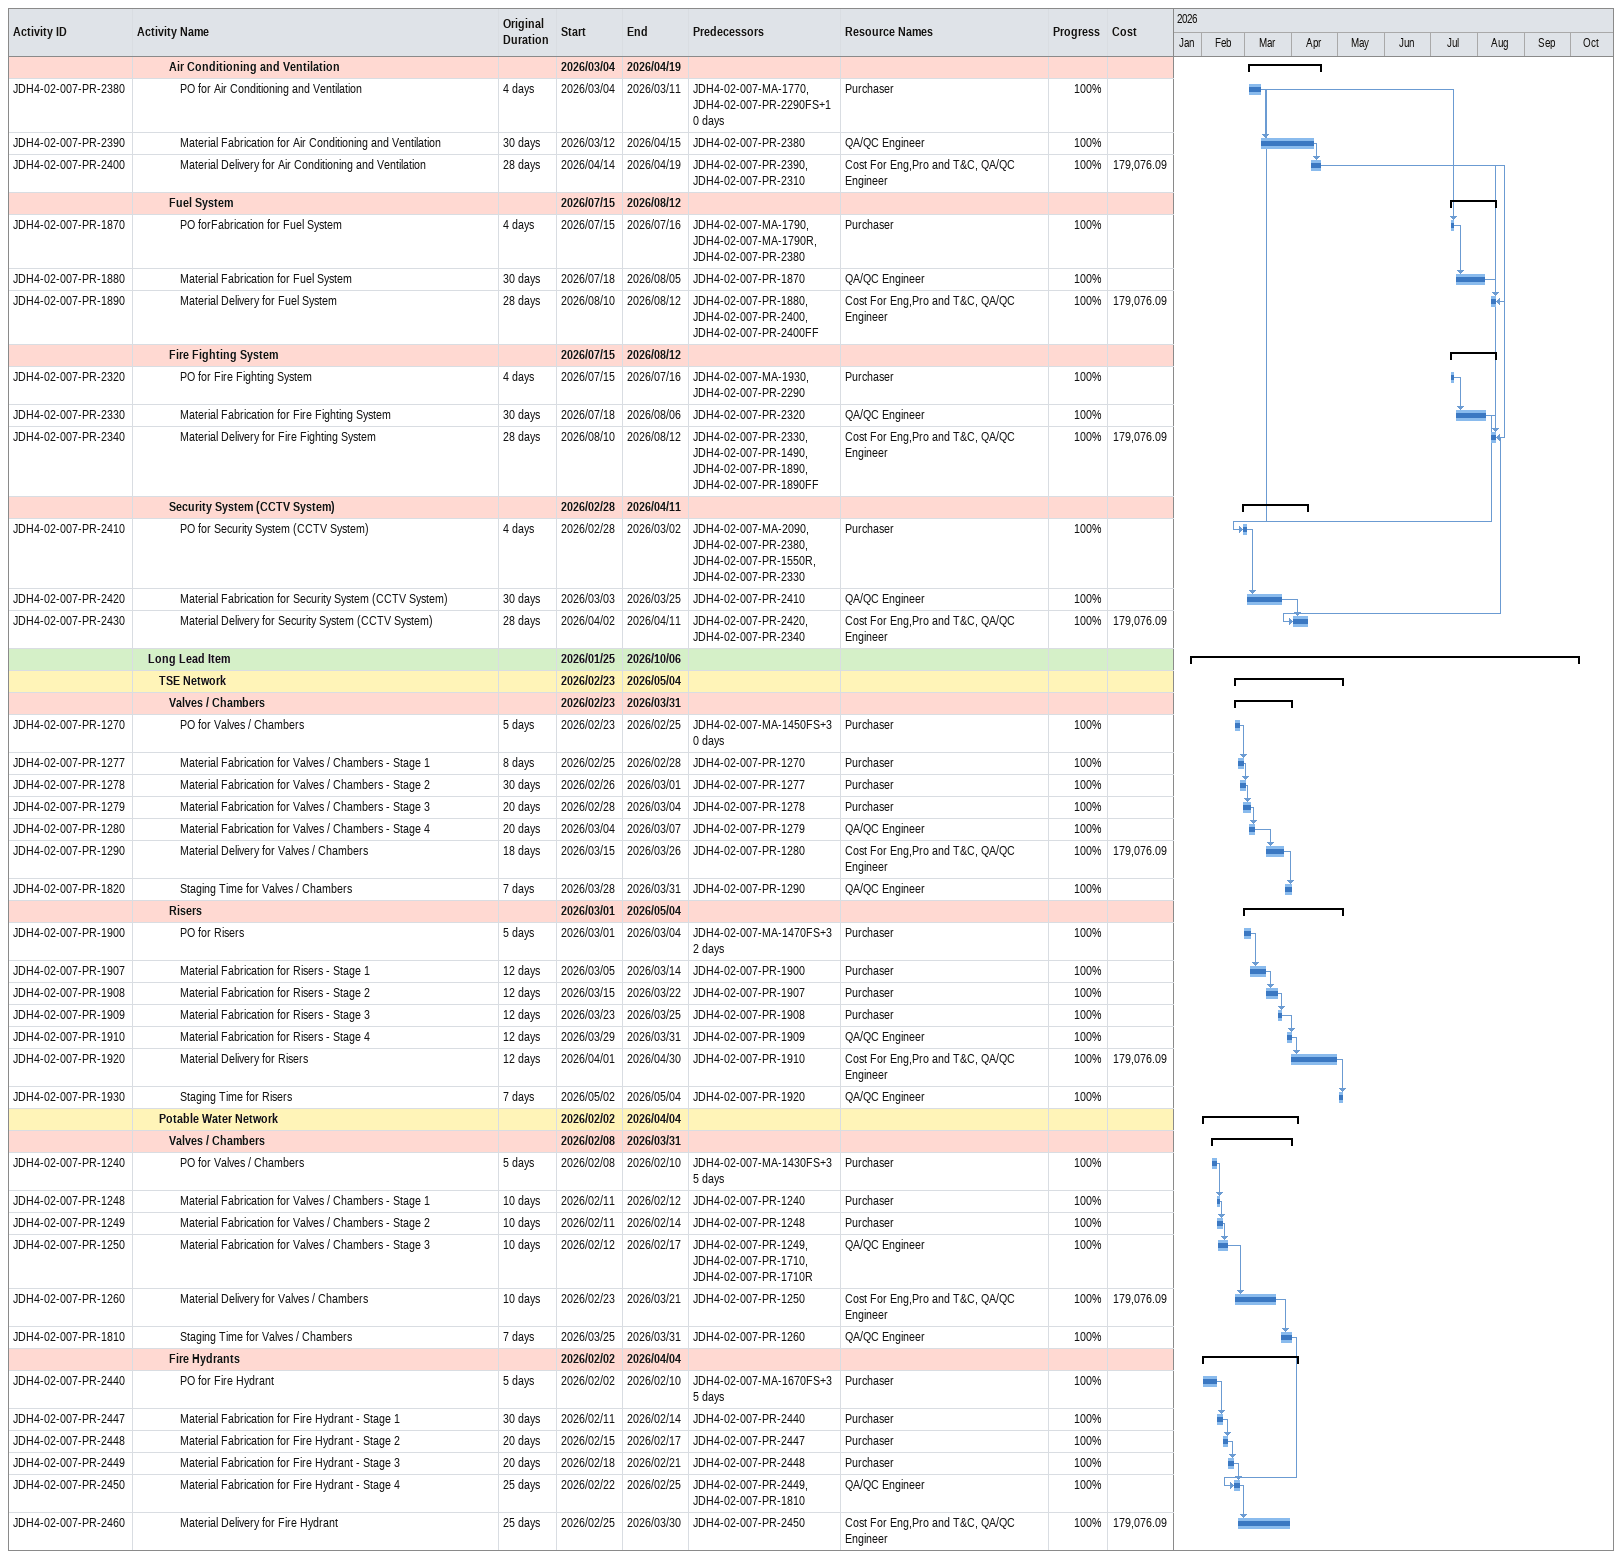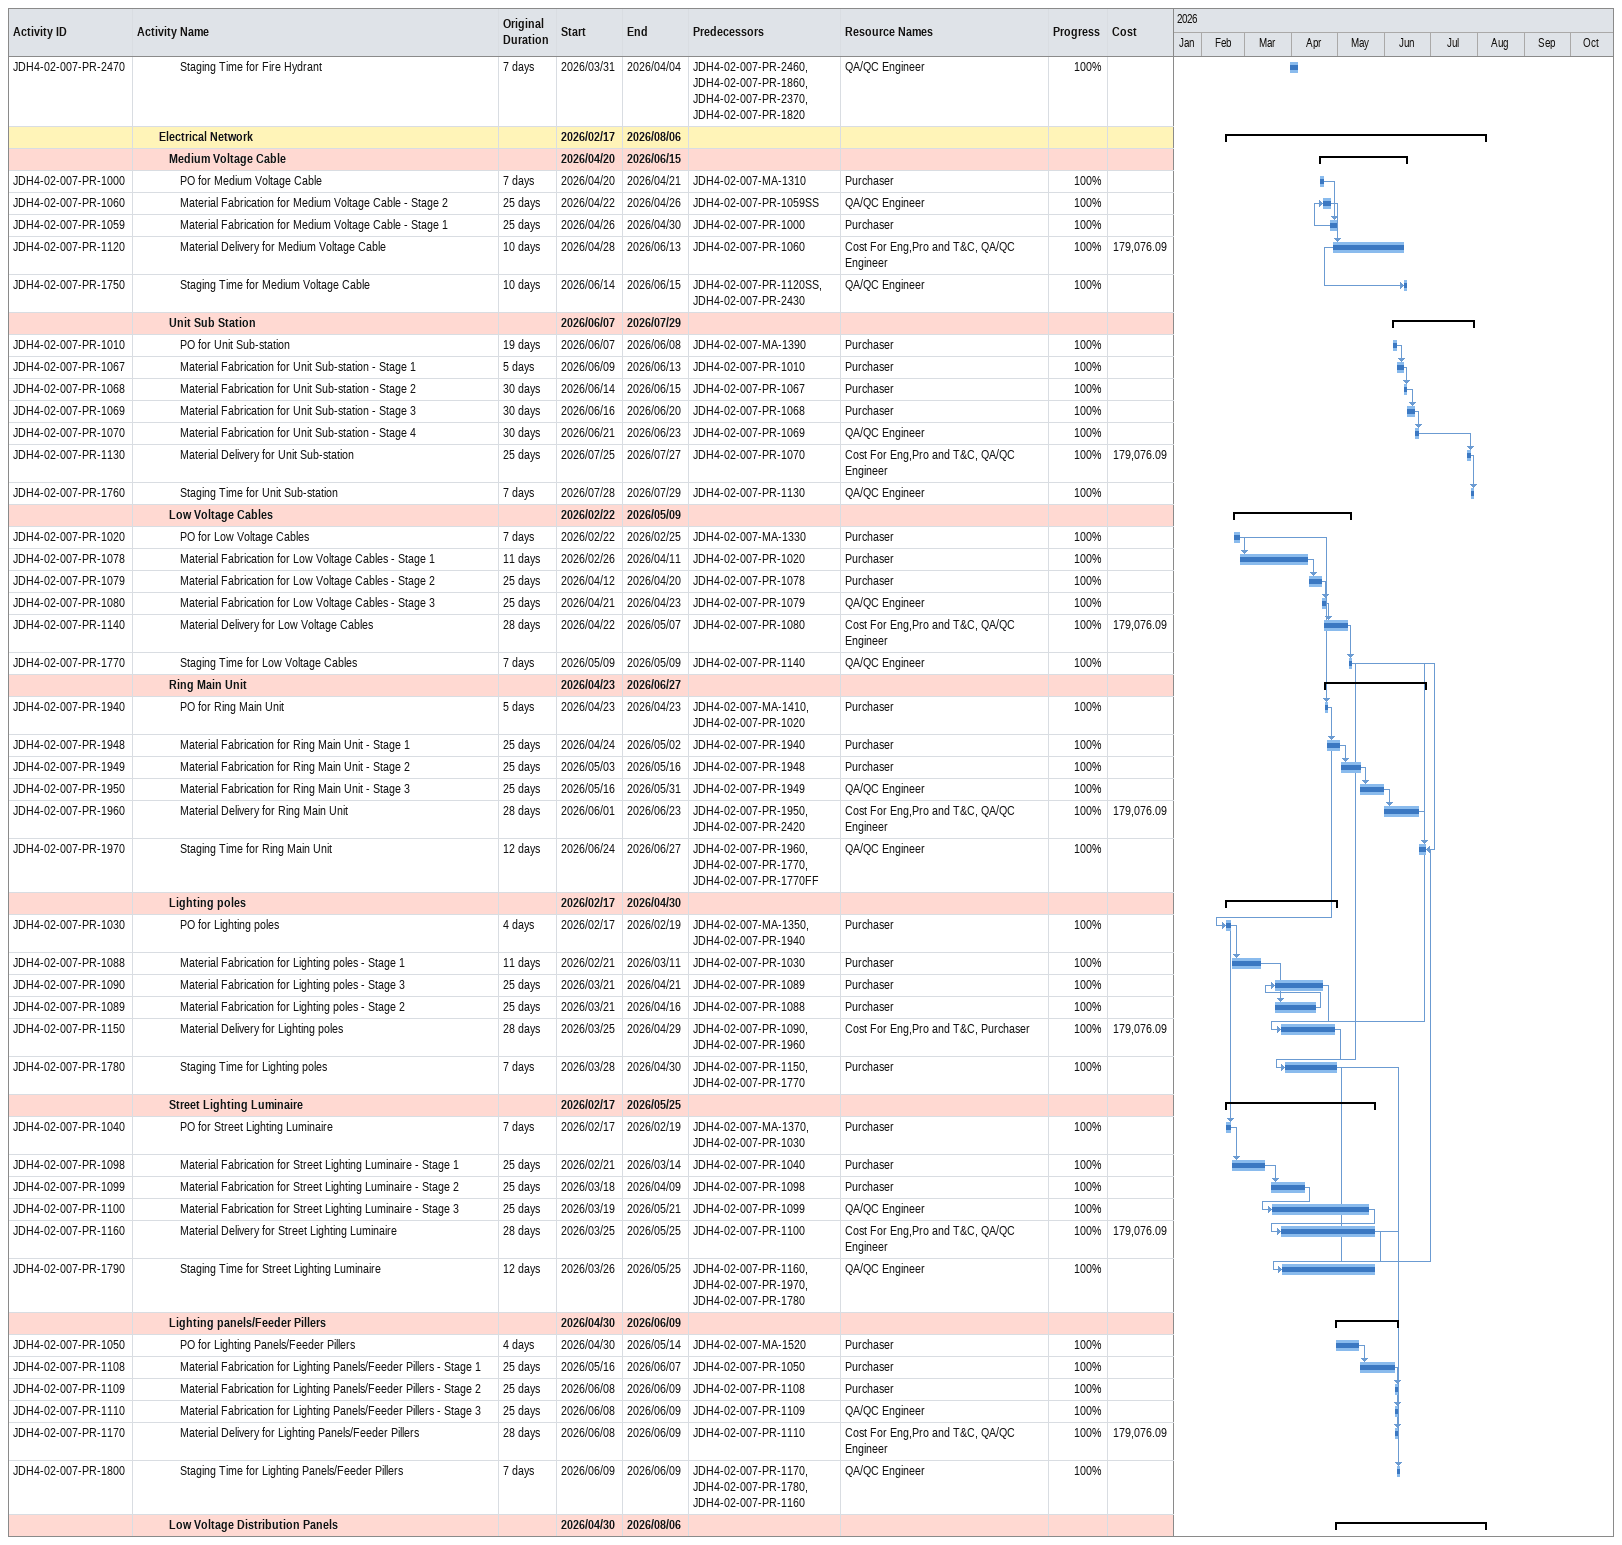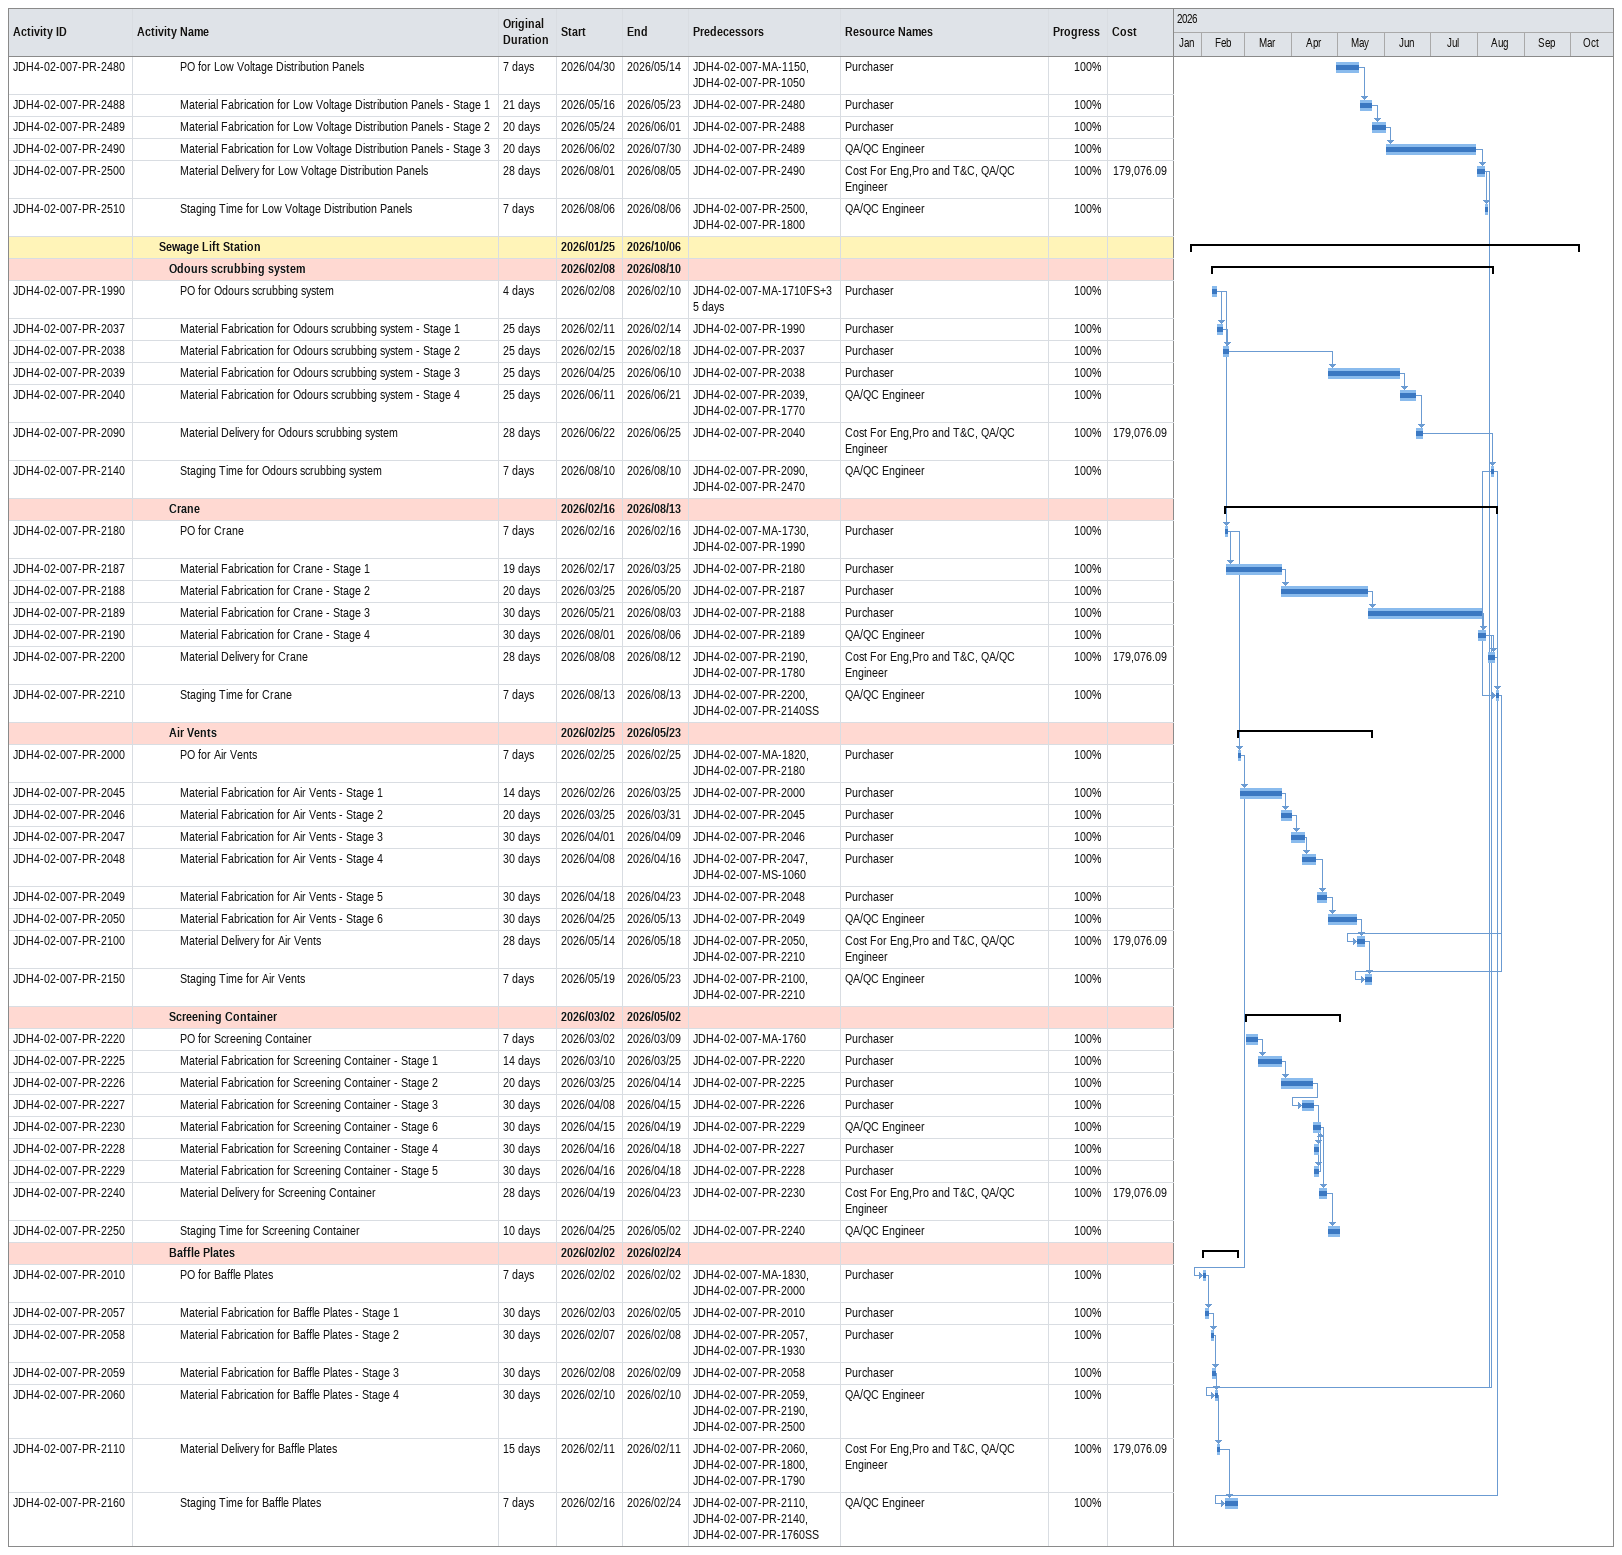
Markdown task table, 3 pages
| ID | Level | Task | Original duration | Start | Finish | Predecessors | Resources | % complete | Cost |
|---|---|---|---|---|---|---|---|---|---|
|  | 4 | **Air Conditioning and Ventilation** |  | 2026-03-04 | 2026-04-19 |  |  |  |  |
| JDH4-02-007-PR-2380 | 5 | PO for Air Conditioning and Ventilation | 4d | 2026-03-04 | 2026-03-11 | JDH4-02-007-MA-1770, JDH4-02-007-PR-2290FS+10d | Purchaser | 100 |  |
| JDH4-02-007-PR-2390 | 5 | Material Fabrication for Air Conditioning and Ventilation | 30d | 2026-03-12 | 2026-04-15 | JDH4-02-007-PR-2380 | QA/QC Engineer | 100 |  |
| JDH4-02-007-PR-2400 | 5 | Material Delivery for Air Conditioning and Ventilation | 28d | 2026-04-14 | 2026-04-19 | JDH4-02-007-PR-2390, JDH4-02-007-PR-2310 | Cost For Eng,Pro and T&C, QA/QC Engineer | 100 | 179076.09 |
|  | 4 | **Fuel System** |  | 2026-07-15 | 2026-08-12 |  |  |  |  |
| JDH4-02-007-PR-1870 | 5 | PO forFabrication for Fuel System | 4d | 2026-07-15 | 2026-07-16 | JDH4-02-007-MA-1790, JDH4-02-007-MA-1790R, JDH4-02-007-PR-2380 | Purchaser | 100 |  |
| JDH4-02-007-PR-1880 | 5 | Material Fabrication for Fuel System | 30d | 2026-07-18 | 2026-08-05 | JDH4-02-007-PR-1870 | QA/QC Engineer | 100 |  |
| JDH4-02-007-PR-1890 | 5 | Material Delivery for Fuel System | 28d | 2026-08-10 | 2026-08-12 | JDH4-02-007-PR-1880, JDH4-02-007-PR-2400, JDH4-02-007-PR-2400FF | Cost For Eng,Pro and T&C, QA/QC Engineer | 100 | 179076.09 |
|  | 4 | **Fire Fighting System** |  | 2026-07-15 | 2026-08-12 |  |  |  |  |
| JDH4-02-007-PR-2320 | 5 | PO for Fire Fighting System | 4d | 2026-07-15 | 2026-07-16 | JDH4-02-007-MA-1930, JDH4-02-007-PR-2290 | Purchaser | 100 |  |
| JDH4-02-007-PR-2330 | 5 | Material Fabrication for Fire Fighting System | 30d | 2026-07-18 | 2026-08-06 | JDH4-02-007-PR-2320 | QA/QC Engineer | 100 |  |
| JDH4-02-007-PR-2340 | 5 | Material Delivery for Fire Fighting System | 28d | 2026-08-10 | 2026-08-12 | JDH4-02-007-PR-2330, JDH4-02-007-PR-1490, JDH4-02-007-PR-1890, JDH4-02-007-PR-1890FF | Cost For Eng,Pro and T&C, QA/QC Engineer | 100 | 179076.09 |
|  | 4 | **Security System (CCTV System)** |  | 2026-02-28 | 2026-04-11 |  |  |  |  |
| JDH4-02-007-PR-2410 | 5 | PO for Security System (CCTV System) | 4d | 2026-02-28 | 2026-03-02 | JDH4-02-007-MA-2090, JDH4-02-007-PR-2380, JDH4-02-007-PR-1550R, JDH4-02-007-PR-2330 | Purchaser | 100 |  |
| JDH4-02-007-PR-2420 | 5 | Material Fabrication for Security System (CCTV System) | 30d | 2026-03-03 | 2026-03-25 | JDH4-02-007-PR-2410 | QA/QC Engineer | 100 |  |
| JDH4-02-007-PR-2430 | 5 | Material Delivery for Security System (CCTV System) | 28d | 2026-04-02 | 2026-04-11 | JDH4-02-007-PR-2420, JDH4-02-007-PR-2340 | Cost For Eng,Pro and T&C, QA/QC Engineer | 100 | 179076.09 |
|  | 2 | **Long Lead Item** |  | 2026-01-25 | 2026-10-06 |  |  |  |  |
|  | 3 | **TSE Network** |  | 2026-02-23 | 2026-05-04 |  |  |  |  |
|  | 4 | **Valves / Chambers** |  | 2026-02-23 | 2026-03-31 |  |  |  |  |
| JDH4-02-007-PR-1270 | 5 | PO for Valves / Chambers | 5d | 2026-02-23 | 2026-02-25 | JDH4-02-007-MA-1450FS+30d | Purchaser | 100 |  |
| JDH4-02-007-PR-1277 | 5 | Material Fabrication for Valves / Chambers - Stage 1 | 8d | 2026-02-25 | 2026-02-28 | JDH4-02-007-PR-1270 | Purchaser | 100 |  |
| JDH4-02-007-PR-1278 | 5 | Material Fabrication for Valves / Chambers - Stage 2 | 30d | 2026-02-26 | 2026-03-01 | JDH4-02-007-PR-1277 | Purchaser | 100 |  |
| JDH4-02-007-PR-1279 | 5 | Material Fabrication for Valves / Chambers - Stage 3 | 20d | 2026-02-28 | 2026-03-04 | JDH4-02-007-PR-1278 | Purchaser | 100 |  |
| JDH4-02-007-PR-1280 | 5 | Material Fabrication for Valves / Chambers - Stage 4 | 20d | 2026-03-04 | 2026-03-07 | JDH4-02-007-PR-1279 | QA/QC Engineer | 100 |  |
| JDH4-02-007-PR-1290 | 5 | Material Delivery for Valves / Chambers | 18d | 2026-03-15 | 2026-03-26 | JDH4-02-007-PR-1280 | Cost For Eng,Pro and T&C, QA/QC Engineer | 100 | 179076.09 |
| JDH4-02-007-PR-1820 | 5 | Staging Time for Valves / Chambers | 7d | 2026-03-28 | 2026-03-31 | JDH4-02-007-PR-1290 | QA/QC Engineer | 100 |  |
|  | 4 | **Risers** |  | 2026-03-01 | 2026-05-04 |  |  |  |  |
| JDH4-02-007-PR-1900 | 5 | PO for Risers | 5d | 2026-03-01 | 2026-03-04 | JDH4-02-007-MA-1470FS+32d | Purchaser | 100 |  |
| JDH4-02-007-PR-1907 | 5 | Material Fabrication for Risers - Stage 1 | 12d | 2026-03-05 | 2026-03-14 | JDH4-02-007-PR-1900 | Purchaser | 100 |  |
| JDH4-02-007-PR-1908 | 5 | Material Fabrication for Risers - Stage 2 | 12d | 2026-03-15 | 2026-03-22 | JDH4-02-007-PR-1907 | Purchaser | 100 |  |
| JDH4-02-007-PR-1909 | 5 | Material Fabrication for Risers - Stage 3 | 12d | 2026-03-23 | 2026-03-25 | JDH4-02-007-PR-1908 | Purchaser | 100 |  |
| JDH4-02-007-PR-1910 | 5 | Material Fabrication for Risers - Stage 4 | 12d | 2026-03-29 | 2026-03-31 | JDH4-02-007-PR-1909 | QA/QC Engineer | 100 |  |
| JDH4-02-007-PR-1920 | 5 | Material Delivery for Risers | 12d | 2026-04-01 | 2026-04-30 | JDH4-02-007-PR-1910 | Cost For Eng,Pro and T&C, QA/QC Engineer | 100 | 179076.09 |
| JDH4-02-007-PR-1930 | 5 | Staging Time for Risers | 7d | 2026-05-02 | 2026-05-04 | JDH4-02-007-PR-1920 | QA/QC Engineer | 100 |  |
|  | 3 | **Potable Water Network** |  | 2026-02-02 | 2026-04-04 |  |  |  |  |
|  | 4 | **Valves / Chambers** |  | 2026-02-08 | 2026-03-31 |  |  |  |  |
| JDH4-02-007-PR-1240 | 5 | PO for Valves / Chambers | 5d | 2026-02-08 | 2026-02-10 | JDH4-02-007-MA-1430FS+35d | Purchaser | 100 |  |
| JDH4-02-007-PR-1248 | 5 | Material Fabrication for Valves / Chambers - Stage 1 | 10d | 2026-02-11 | 2026-02-12 | JDH4-02-007-PR-1240 | Purchaser | 100 |  |
| JDH4-02-007-PR-1249 | 5 | Material Fabrication for Valves / Chambers - Stage 2 | 10d | 2026-02-11 | 2026-02-14 | JDH4-02-007-PR-1248 | Purchaser | 100 |  |
| JDH4-02-007-PR-1250 | 5 | Material Fabrication for Valves / Chambers - Stage 3 | 10d | 2026-02-12 | 2026-02-17 | JDH4-02-007-PR-1249, JDH4-02-007-PR-1710, JDH4-02-007-PR-1710R | QA/QC Engineer | 100 |  |
| JDH4-02-007-PR-1260 | 5 | Material Delivery for Valves / Chambers | 10d | 2026-02-23 | 2026-03-21 | JDH4-02-007-PR-1250 | Cost For Eng,Pro and T&C, QA/QC Engineer | 100 | 179076.09 |
| JDH4-02-007-PR-1810 | 5 | Staging Time for Valves / Chambers | 7d | 2026-03-25 | 2026-03-31 | JDH4-02-007-PR-1260 | QA/QC Engineer | 100 |  |
|  | 4 | **Fire Hydrants** |  | 2026-02-02 | 2026-04-04 |  |  |  |  |
| JDH4-02-007-PR-2440 | 5 | PO for Fire Hydrant | 5d | 2026-02-02 | 2026-02-10 | JDH4-02-007-MA-1670FS+35d | Purchaser | 100 |  |
| JDH4-02-007-PR-2447 | 5 | Material Fabrication for Fire Hydrant - Stage 1 | 30d | 2026-02-11 | 2026-02-14 | JDH4-02-007-PR-2440 | Purchaser | 100 |  |
| JDH4-02-007-PR-2448 | 5 | Material Fabrication for Fire Hydrant - Stage 2 | 20d | 2026-02-15 | 2026-02-17 | JDH4-02-007-PR-2447 | Purchaser | 100 |  |
| JDH4-02-007-PR-2449 | 5 | Material Fabrication for Fire Hydrant - Stage 3 | 20d | 2026-02-18 | 2026-02-21 | JDH4-02-007-PR-2448 | Purchaser | 100 |  |
| JDH4-02-007-PR-2450 | 5 | Material Fabrication for Fire Hydrant - Stage 4 | 25d | 2026-02-22 | 2026-02-25 | JDH4-02-007-PR-2449, JDH4-02-007-PR-1810 | QA/QC Engineer | 100 |  |
| JDH4-02-007-PR-2460 | 5 | Material Delivery for Fire Hydrant | 25d | 2026-02-25 | 2026-03-30 | JDH4-02-007-PR-2450 | Cost For Eng,Pro and T&C, QA/QC Engineer | 100 | 179076.09 |
| JDH4-02-007-PR-2470 | 5 | Staging Time for Fire Hydrant | 7d | 2026-03-31 | 2026-04-04 | JDH4-02-007-PR-2460, JDH4-02-007-PR-1860, JDH4-02-007-PR-2370, JDH4-02-007-PR-1820 | QA/QC Engineer | 100 |  |
|  | 3 | **Electrical Network** |  | 2026-02-17 | 2026-08-06 |  |  |  |  |
|  | 4 | **Medium Voltage Cable** |  | 2026-04-20 | 2026-06-15 |  |  |  |  |
| JDH4-02-007-PR-1000 | 5 | PO for Medium Voltage Cable | 7d | 2026-04-20 | 2026-04-21 | JDH4-02-007-MA-1310 | Purchaser | 100 |  |
| JDH4-02-007-PR-1060 | 5 | Material Fabrication for Medium Voltage Cable - Stage 2 | 25d | 2026-04-22 | 2026-04-26 | JDH4-02-007-PR-1059SS | QA/QC Engineer | 100 |  |
| JDH4-02-007-PR-1059 | 5 | Material Fabrication for Medium Voltage Cable - Stage 1 | 25d | 2026-04-26 | 2026-04-30 | JDH4-02-007-PR-1000 | Purchaser | 100 |  |
| JDH4-02-007-PR-1120 | 5 | Material Delivery for Medium Voltage Cable | 10d | 2026-04-28 | 2026-06-13 | JDH4-02-007-PR-1060 | Cost For Eng,Pro and T&C, QA/QC Engineer | 100 | 179076.09 |
| JDH4-02-007-PR-1750 | 5 | Staging Time for Medium Voltage Cable | 10d | 2026-06-14 | 2026-06-15 | JDH4-02-007-PR-1120SS, JDH4-02-007-PR-2430 | QA/QC Engineer | 100 |  |
|  | 4 | **Unit Sub Station** |  | 2026-06-07 | 2026-07-29 |  |  |  |  |
| JDH4-02-007-PR-1010 | 5 | PO for Unit Sub-station | 19d | 2026-06-07 | 2026-06-08 | JDH4-02-007-MA-1390 | Purchaser | 100 |  |
| JDH4-02-007-PR-1067 | 5 | Material Fabrication for Unit Sub-station - Stage 1 | 5d | 2026-06-09 | 2026-06-13 | JDH4-02-007-PR-1010 | Purchaser | 100 |  |
| JDH4-02-007-PR-1068 | 5 | Material Fabrication for Unit Sub-station - Stage 2 | 30d | 2026-06-14 | 2026-06-15 | JDH4-02-007-PR-1067 | Purchaser | 100 |  |
| JDH4-02-007-PR-1069 | 5 | Material Fabrication for Unit Sub-station - Stage 3 | 30d | 2026-06-16 | 2026-06-20 | JDH4-02-007-PR-1068 | Purchaser | 100 |  |
| JDH4-02-007-PR-1070 | 5 | Material Fabrication for Unit Sub-station - Stage 4 | 30d | 2026-06-21 | 2026-06-23 | JDH4-02-007-PR-1069 | QA/QC Engineer | 100 |  |
| JDH4-02-007-PR-1130 | 5 | Material Delivery for Unit Sub-station | 25d | 2026-07-25 | 2026-07-27 | JDH4-02-007-PR-1070 | Cost For Eng,Pro and T&C, QA/QC Engineer | 100 | 179076.09 |
| JDH4-02-007-PR-1760 | 5 | Staging Time for Unit Sub-station | 7d | 2026-07-28 | 2026-07-29 | JDH4-02-007-PR-1130 | QA/QC Engineer | 100 |  |
|  | 4 | **Low Voltage Cables** |  | 2026-02-22 | 2026-05-09 |  |  |  |  |
| JDH4-02-007-PR-1020 | 5 | PO for Low Voltage Cables | 7d | 2026-02-22 | 2026-02-25 | JDH4-02-007-MA-1330 | Purchaser | 100 |  |
| JDH4-02-007-PR-1078 | 5 | Material Fabrication for Low Voltage Cables - Stage 1 | 11d | 2026-02-26 | 2026-04-11 | JDH4-02-007-PR-1020 | Purchaser | 100 |  |
| JDH4-02-007-PR-1079 | 5 | Material Fabrication for Low Voltage Cables - Stage 2 | 25d | 2026-04-12 | 2026-04-20 | JDH4-02-007-PR-1078 | Purchaser | 100 |  |
| JDH4-02-007-PR-1080 | 5 | Material Fabrication for Low Voltage Cables - Stage 3 | 25d | 2026-04-21 | 2026-04-23 | JDH4-02-007-PR-1079 | QA/QC Engineer | 100 |  |
| JDH4-02-007-PR-1140 | 5 | Material Delivery for Low Voltage Cables | 28d | 2026-04-22 | 2026-05-07 | JDH4-02-007-PR-1080 | Cost For Eng,Pro and T&C, QA/QC Engineer | 100 | 179076.09 |
| JDH4-02-007-PR-1770 | 5 | Staging Time for Low Voltage Cables | 7d | 2026-05-09 | 2026-05-09 | JDH4-02-007-PR-1140 | QA/QC Engineer | 100 |  |
|  | 4 | **Ring Main Unit** |  | 2026-04-23 | 2026-06-27 |  |  |  |  |
| JDH4-02-007-PR-1940 | 5 | PO for Ring Main Unit | 5d | 2026-04-23 | 2026-04-23 | JDH4-02-007-MA-1410, JDH4-02-007-PR-1020 | Purchaser | 100 |  |
| JDH4-02-007-PR-1948 | 5 | Material Fabrication for Ring Main Unit - Stage 1 | 25d | 2026-04-24 | 2026-05-02 | JDH4-02-007-PR-1940 | Purchaser | 100 |  |
| JDH4-02-007-PR-1949 | 5 | Material Fabrication for Ring Main Unit - Stage 2 | 25d | 2026-05-03 | 2026-05-16 | JDH4-02-007-PR-1948 | Purchaser | 100 |  |
| JDH4-02-007-PR-1950 | 5 | Material Fabrication for Ring Main Unit - Stage 3 | 25d | 2026-05-16 | 2026-05-31 | JDH4-02-007-PR-1949 | QA/QC Engineer | 100 |  |
| JDH4-02-007-PR-1960 | 5 | Material Delivery for Ring Main Unit | 28d | 2026-06-01 | 2026-06-23 | JDH4-02-007-PR-1950, JDH4-02-007-PR-2420 | Cost For Eng,Pro and T&C, QA/QC Engineer | 100 | 179076.09 |
| JDH4-02-007-PR-1970 | 5 | Staging Time for Ring Main Unit | 12d | 2026-06-24 | 2026-06-27 | JDH4-02-007-PR-1960, JDH4-02-007-PR-1770, JDH4-02-007-PR-1770FF | QA/QC Engineer | 100 |  |
|  | 4 | **Lighting poles** |  | 2026-02-17 | 2026-04-30 |  |  |  |  |
| JDH4-02-007-PR-1030 | 5 | PO for Lighting poles | 4d | 2026-02-17 | 2026-02-19 | JDH4-02-007-MA-1350, JDH4-02-007-PR-1940 | Purchaser | 100 |  |
| JDH4-02-007-PR-1088 | 5 | Material Fabrication for Lighting poles - Stage 1 | 11d | 2026-02-21 | 2026-03-11 | JDH4-02-007-PR-1030 | Purchaser | 100 |  |
| JDH4-02-007-PR-1090 | 5 | Material Fabrication for Lighting poles - Stage 3 | 25d | 2026-03-21 | 2026-04-21 | JDH4-02-007-PR-1089 | Purchaser | 100 |  |
| JDH4-02-007-PR-1089 | 5 | Material Fabrication for Lighting poles - Stage 2 | 25d | 2026-03-21 | 2026-04-16 | JDH4-02-007-PR-1088 | Purchaser | 100 |  |
| JDH4-02-007-PR-1150 | 5 | Material Delivery for Lighting poles | 28d | 2026-03-25 | 2026-04-29 | JDH4-02-007-PR-1090, JDH4-02-007-PR-1960 | Cost For Eng,Pro and T&C, Purchaser | 100 | 179076.09 |
| JDH4-02-007-PR-1780 | 5 | Staging Time for Lighting poles | 7d | 2026-03-28 | 2026-04-30 | JDH4-02-007-PR-1150, JDH4-02-007-PR-1770 | Purchaser | 100 |  |
|  | 4 | **Street Lighting Luminaire** |  | 2026-02-17 | 2026-05-25 |  |  |  |  |
| JDH4-02-007-PR-1040 | 5 | PO for Street Lighting Luminaire | 7d | 2026-02-17 | 2026-02-19 | JDH4-02-007-MA-1370, JDH4-02-007-PR-1030 | Purchaser | 100 |  |
| JDH4-02-007-PR-1098 | 5 | Material Fabrication for Street Lighting Luminaire - Stage 1 | 25d | 2026-02-21 | 2026-03-14 | JDH4-02-007-PR-1040 | Purchaser | 100 |  |
| JDH4-02-007-PR-1099 | 5 | Material Fabrication for Street Lighting Luminaire - Stage 2 | 25d | 2026-03-18 | 2026-04-09 | JDH4-02-007-PR-1098 | Purchaser | 100 |  |
| JDH4-02-007-PR-1100 | 5 | Material Fabrication for Street Lighting Luminaire - Stage 3 | 25d | 2026-03-19 | 2026-05-21 | JDH4-02-007-PR-1099 | QA/QC Engineer | 100 |  |
| JDH4-02-007-PR-1160 | 5 | Material Delivery for Street Lighting Luminaire | 28d | 2026-03-25 | 2026-05-25 | JDH4-02-007-PR-1100 | Cost For Eng,Pro and T&C, QA/QC Engineer | 100 | 179076.09 |
| JDH4-02-007-PR-1790 | 5 | Staging Time for Street Lighting Luminaire | 12d | 2026-03-26 | 2026-05-25 | JDH4-02-007-PR-1160, JDH4-02-007-PR-1970, JDH4-02-007-PR-1780 | QA/QC Engineer | 100 |  |
|  | 4 | **Lighting panels/Feeder Pillers** |  | 2026-04-30 | 2026-06-09 |  |  |  |  |
| JDH4-02-007-PR-1050 | 5 | PO for Lighting Panels/Feeder Pillers | 4d | 2026-04-30 | 2026-05-14 | JDH4-02-007-MA-1520 | Purchaser | 100 |  |
| JDH4-02-007-PR-1108 | 5 | Material Fabrication for Lighting Panels/Feeder Pillers - Stage 1 | 25d | 2026-05-16 | 2026-06-07 | JDH4-02-007-PR-1050 | Purchaser | 100 |  |
| JDH4-02-007-PR-1109 | 5 | Material Fabrication for Lighting Panels/Feeder Pillers - Stage 2 | 25d | 2026-06-08 | 2026-06-09 | JDH4-02-007-PR-1108 | Purchaser | 100 |  |
| JDH4-02-007-PR-1110 | 5 | Material Fabrication for Lighting Panels/Feeder Pillers - Stage 3 | 25d | 2026-06-08 | 2026-06-09 | JDH4-02-007-PR-1109 | QA/QC Engineer | 100 |  |
| JDH4-02-007-PR-1170 | 5 | Material Delivery for Lighting Panels/Feeder Pillers | 28d | 2026-06-08 | 2026-06-09 | JDH4-02-007-PR-1110 | Cost For Eng,Pro and T&C, QA/QC Engineer | 100 | 179076.09 |
| JDH4-02-007-PR-1800 | 5 | Staging Time for Lighting Panels/Feeder Pillers | 7d | 2026-06-09 | 2026-06-09 | JDH4-02-007-PR-1170, JDH4-02-007-PR-1780, JDH4-02-007-PR-1160 | QA/QC Engineer | 100 |  |
|  | 4 | **Low Voltage Distribution Panels** |  | 2026-04-30 | 2026-08-06 |  |  |  |  |
| JDH4-02-007-PR-2480 | 5 | PO for Low Voltage Distribution Panels | 7d | 2026-04-30 | 2026-05-14 | JDH4-02-007-MA-1150, JDH4-02-007-PR-1050 | Purchaser | 100 |  |
| JDH4-02-007-PR-2488 | 5 | Material Fabrication for Low Voltage Distribution Panels - Stage 1 | 21d | 2026-05-16 | 2026-05-23 | JDH4-02-007-PR-2480 | Purchaser | 100 |  |
| JDH4-02-007-PR-2489 | 5 | Material Fabrication for Low Voltage Distribution Panels - Stage 2 | 20d | 2026-05-24 | 2026-06-01 | JDH4-02-007-PR-2488 | Purchaser | 100 |  |
| JDH4-02-007-PR-2490 | 5 | Material Fabrication for Low Voltage Distribution Panels - Stage 3 | 20d | 2026-06-02 | 2026-07-30 | JDH4-02-007-PR-2489 | QA/QC Engineer | 100 |  |
| JDH4-02-007-PR-2500 | 5 | Material Delivery for Low Voltage Distribution Panels | 28d | 2026-08-01 | 2026-08-05 | JDH4-02-007-PR-2490 | Cost For Eng,Pro and T&C, QA/QC Engineer | 100 | 179076.09 |
| JDH4-02-007-PR-2510 | 5 | Staging Time for Low Voltage Distribution Panels | 7d | 2026-08-06 | 2026-08-06 | JDH4-02-007-PR-2500, JDH4-02-007-PR-1800 | QA/QC Engineer | 100 |  |
|  | 3 | **Sewage Lift Station** |  | 2026-01-25 | 2026-10-06 |  |  |  |  |
|  | 4 | **Odours scrubbing system** |  | 2026-02-08 | 2026-08-10 |  |  |  |  |
| JDH4-02-007-PR-1990 | 5 | PO for Odours scrubbing system | 4d | 2026-02-08 | 2026-02-10 | JDH4-02-007-MA-1710FS+35d | Purchaser | 100 |  |
| JDH4-02-007-PR-2037 | 5 | Material Fabrication for Odours scrubbing system - Stage 1 | 25d | 2026-02-11 | 2026-02-14 | JDH4-02-007-PR-1990 | Purchaser | 100 |  |
| JDH4-02-007-PR-2038 | 5 | Material Fabrication for Odours scrubbing system - Stage 2 | 25d | 2026-02-15 | 2026-02-18 | JDH4-02-007-PR-2037 | Purchaser | 100 |  |
| JDH4-02-007-PR-2039 | 5 | Material Fabrication for Odours scrubbing system - Stage 3 | 25d | 2026-04-25 | 2026-06-10 | JDH4-02-007-PR-2038 | Purchaser | 100 |  |
| JDH4-02-007-PR-2040 | 5 | Material Fabrication for Odours scrubbing system - Stage 4 | 25d | 2026-06-11 | 2026-06-21 | JDH4-02-007-PR-2039, JDH4-02-007-PR-1770 | QA/QC Engineer | 100 |  |
| JDH4-02-007-PR-2090 | 5 | Material Delivery for Odours scrubbing system | 28d | 2026-06-22 | 2026-06-25 | JDH4-02-007-PR-2040 | Cost For Eng,Pro and T&C, QA/QC Engineer | 100 | 179076.09 |
| JDH4-02-007-PR-2140 | 5 | Staging Time for Odours scrubbing system | 7d | 2026-08-10 | 2026-08-10 | JDH4-02-007-PR-2090, JDH4-02-007-PR-2470 | QA/QC Engineer | 100 |  |
|  | 4 | **Crane** |  | 2026-02-16 | 2026-08-13 |  |  |  |  |
| JDH4-02-007-PR-2180 | 5 | PO for Crane | 7d | 2026-02-16 | 2026-02-16 | JDH4-02-007-MA-1730, JDH4-02-007-PR-1990 | Purchaser | 100 |  |
| JDH4-02-007-PR-2187 | 5 | Material Fabrication for Crane - Stage 1 | 19d | 2026-02-17 | 2026-03-25 | JDH4-02-007-PR-2180 | Purchaser | 100 |  |
| JDH4-02-007-PR-2188 | 5 | Material Fabrication for Crane - Stage 2 | 20d | 2026-03-25 | 2026-05-20 | JDH4-02-007-PR-2187 | Purchaser | 100 |  |
| JDH4-02-007-PR-2189 | 5 | Material Fabrication for Crane - Stage 3 | 30d | 2026-05-21 | 2026-08-03 | JDH4-02-007-PR-2188 | Purchaser | 100 |  |
| JDH4-02-007-PR-2190 | 5 | Material Fabrication for Crane - Stage 4 | 30d | 2026-08-01 | 2026-08-06 | JDH4-02-007-PR-2189 | QA/QC Engineer | 100 |  |
| JDH4-02-007-PR-2200 | 5 | Material Delivery for Crane | 28d | 2026-08-08 | 2026-08-12 | JDH4-02-007-PR-2190, JDH4-02-007-PR-1780 | Cost For Eng,Pro and T&C, QA/QC Engineer | 100 | 179076.09 |
| JDH4-02-007-PR-2210 | 5 | Staging Time for Crane | 7d | 2026-08-13 | 2026-08-13 | JDH4-02-007-PR-2200, JDH4-02-007-PR-2140SS | QA/QC Engineer | 100 |  |
|  | 4 | **Air Vents** |  | 2026-02-25 | 2026-05-23 |  |  |  |  |
| JDH4-02-007-PR-2000 | 5 | PO for Air Vents | 7d | 2026-02-25 | 2026-02-25 | JDH4-02-007-MA-1820, JDH4-02-007-PR-2180 | Purchaser | 100 |  |
| JDH4-02-007-PR-2045 | 5 | Material Fabrication for Air Vents - Stage 1 | 14d | 2026-02-26 | 2026-03-25 | JDH4-02-007-PR-2000 | Purchaser | 100 |  |
| JDH4-02-007-PR-2046 | 5 | Material Fabrication for Air Vents - Stage 2 | 20d | 2026-03-25 | 2026-03-31 | JDH4-02-007-PR-2045 | Purchaser | 100 |  |
| JDH4-02-007-PR-2047 | 5 | Material Fabrication for Air Vents - Stage 3 | 30d | 2026-04-01 | 2026-04-09 | JDH4-02-007-PR-2046 | Purchaser | 100 |  |
| JDH4-02-007-PR-2048 | 5 | Material Fabrication for Air Vents - Stage 4 | 30d | 2026-04-08 | 2026-04-16 | JDH4-02-007-PR-2047, JDH4-02-007-MS-1060 | Purchaser | 100 |  |
| JDH4-02-007-PR-2049 | 5 | Material Fabrication for Air Vents - Stage 5 | 30d | 2026-04-18 | 2026-04-23 | JDH4-02-007-PR-2048 | Purchaser | 100 |  |
| JDH4-02-007-PR-2050 | 5 | Material Fabrication for Air Vents - Stage 6 | 30d | 2026-04-25 | 2026-05-13 | JDH4-02-007-PR-2049 | QA/QC Engineer | 100 |  |
| JDH4-02-007-PR-2100 | 5 | Material Delivery for Air Vents | 28d | 2026-05-14 | 2026-05-18 | JDH4-02-007-PR-2050, JDH4-02-007-PR-2210 | Cost For Eng,Pro and T&C, QA/QC Engineer | 100 | 179076.09 |
| JDH4-02-007-PR-2150 | 5 | Staging Time for Air Vents | 7d | 2026-05-19 | 2026-05-23 | JDH4-02-007-PR-2100, JDH4-02-007-PR-2210 | QA/QC Engineer | 100 |  |
|  | 4 | **Screening Container** |  | 2026-03-02 | 2026-05-02 |  |  |  |  |
| JDH4-02-007-PR-2220 | 5 | PO for Screening Container | 7d | 2026-03-02 | 2026-03-09 | JDH4-02-007-MA-1760 | Purchaser | 100 |  |
| JDH4-02-007-PR-2225 | 5 | Material Fabrication for Screening Container - Stage 1 | 14d | 2026-03-10 | 2026-03-25 | JDH4-02-007-PR-2220 | Purchaser | 100 |  |
| JDH4-02-007-PR-2226 | 5 | Material Fabrication for Screening Container - Stage 2 | 20d | 2026-03-25 | 2026-04-14 | JDH4-02-007-PR-2225 | Purchaser | 100 |  |
| JDH4-02-007-PR-2227 | 5 | Material Fabrication for Screening Container - Stage 3 | 30d | 2026-04-08 | 2026-04-15 | JDH4-02-007-PR-2226 | Purchaser | 100 |  |
| JDH4-02-007-PR-2230 | 5 | Material Fabrication for Screening Container - Stage 6 | 30d | 2026-04-15 | 2026-04-19 | JDH4-02-007-PR-2229 | QA/QC Engineer | 100 |  |
| JDH4-02-007-PR-2228 | 5 | Material Fabrication for Screening Container - Stage 4 | 30d | 2026-04-16 | 2026-04-18 | JDH4-02-007-PR-2227 | Purchaser | 100 |  |
| JDH4-02-007-PR-2229 | 5 | Material Fabrication for Screening Container - Stage 5 | 30d | 2026-04-16 | 2026-04-18 | JDH4-02-007-PR-2228 | Purchaser | 100 |  |
| JDH4-02-007-PR-2240 | 5 | Material Delivery for Screening Container | 28d | 2026-04-19 | 2026-04-23 | JDH4-02-007-PR-2230 | Cost For Eng,Pro and T&C, QA/QC Engineer | 100 | 179076.09 |
| JDH4-02-007-PR-2250 | 5 | Staging Time for Screening Container | 10d | 2026-04-25 | 2026-05-02 | JDH4-02-007-PR-2240 | QA/QC Engineer | 100 |  |
|  | 4 | **Baffle Plates** |  | 2026-02-02 | 2026-02-24 |  |  |  |  |
| JDH4-02-007-PR-2010 | 5 | PO for Baffle Plates | 7d | 2026-02-02 | 2026-02-02 | JDH4-02-007-MA-1830, JDH4-02-007-PR-2000 | Purchaser | 100 |  |
| JDH4-02-007-PR-2057 | 5 | Material Fabrication for Baffle Plates - Stage 1 | 30d | 2026-02-03 | 2026-02-05 | JDH4-02-007-PR-2010 | Purchaser | 100 |  |
| JDH4-02-007-PR-2058 | 5 | Material Fabrication for Baffle Plates - Stage 2 | 30d | 2026-02-07 | 2026-02-08 | JDH4-02-007-PR-2057, JDH4-02-007-PR-1930 | Purchaser | 100 |  |
| JDH4-02-007-PR-2059 | 5 | Material Fabrication for Baffle Plates - Stage 3 | 30d | 2026-02-08 | 2026-02-09 | JDH4-02-007-PR-2058 | Purchaser | 100 |  |
| JDH4-02-007-PR-2060 | 5 | Material Fabrication for Baffle Plates - Stage 4 | 30d | 2026-02-10 | 2026-02-10 | JDH4-02-007-PR-2059, JDH4-02-007-PR-2190, JDH4-02-007-PR-2500 | QA/QC Engineer | 100 |  |
| JDH4-02-007-PR-2110 | 5 | Material Delivery for Baffle Plates | 15d | 2026-02-11 | 2026-02-11 | JDH4-02-007-PR-2060, JDH4-02-007-PR-1800, JDH4-02-007-PR-1790 | Cost For Eng,Pro and T&C, QA/QC Engineer | 100 | 179076.09 |
| JDH4-02-007-PR-2160 | 5 | Staging Time for Baffle Plates | 7d | 2026-02-16 | 2026-02-24 | JDH4-02-007-PR-2110, JDH4-02-007-PR-2140, JDH4-02-007-PR-1760SS | QA/QC Engineer | 100 |  |
